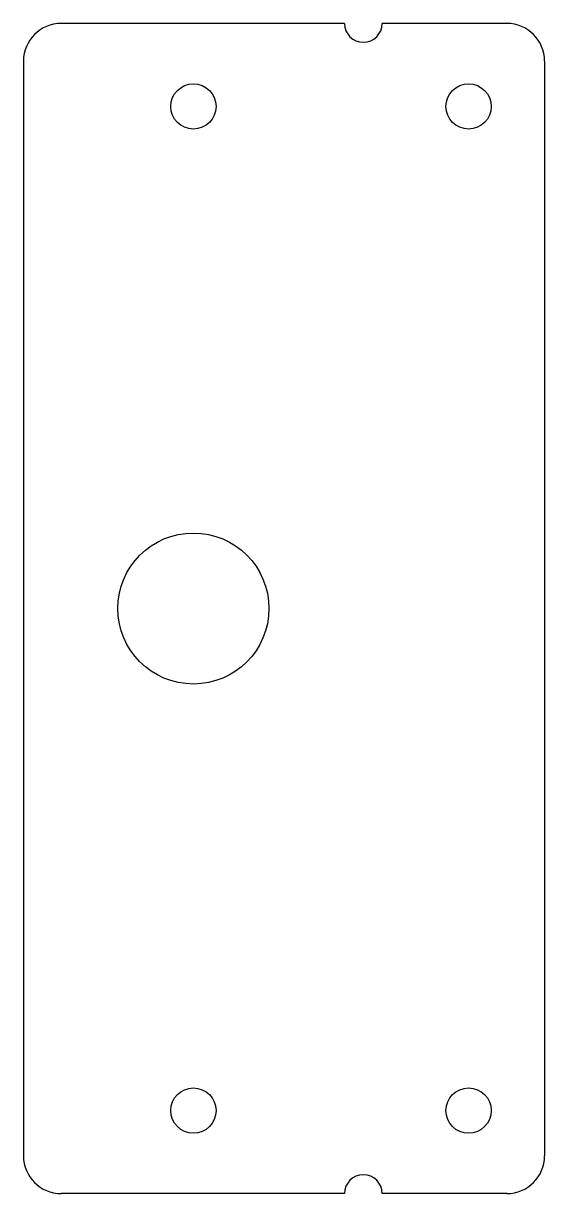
# Model space of a CAD drawing. Extents: x 13 to 82, y 54 to 209.
import ezdxf

# ---------------------------------------------------------------- set-up
doc = ezdxf.new("R2010")
doc.units = 0
doc.layers.get('0').update_dxf_attribs({"linetype": 'CONTINUOUS'})

msp = doc.modelspace()

# ---------------------------------------------------------------- linework, layer by layer
for p, q in [((55.44, 208.66), (17.94, 208.66)), ((76.94, 208.66), (60.44, 208.66)), ((12.94, 203.66), (12.94, 58.66)), ((81.94, 203.66), (81.94, 58.66)), ((55.44, 53.66), (17.94, 53.66)), ((76.94, 53.66), (60.44, 53.66))]:
    msp.add_line(p, q)
for centre, radius in [((35.44, 197.66), 3), ((71.88, 197.66), 3), ((35.44, 131.16), 10), ((35.44, 64.66), 3), ((71.88, 64.66), 3)]:
    msp.add_circle(centre, radius)
for centre, radius, start, end in [((17.94, 203.66), 5, 90, 180), ((57.94, 208.66), 2.5, 180, 0), ((76.94, 203.66), 5, 0, 90), ((17.94, 58.66), 5, 180, 270), ((76.94, 58.66), 5, 270, 0), ((57.94, 53.66), 2.5, 0, 180)]:
    msp.add_arc(centre, radius, start, end)

doc.saveas('drawing.dxf')
